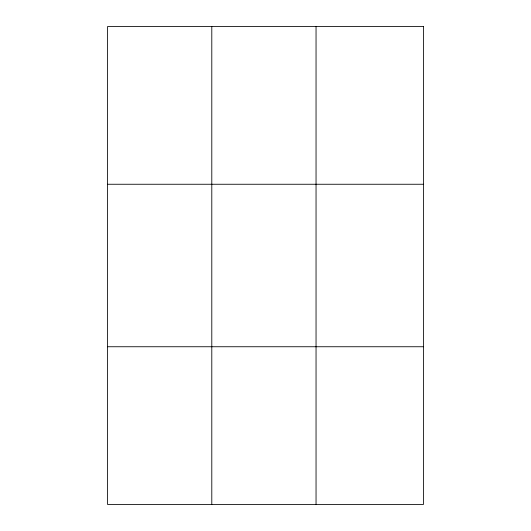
<?xml version="1.0" encoding="UTF-8"?>
<svg xmlns="http://www.w3.org/2000/svg" width="531" height="531" viewBox="0 0 531 531"><rect width="100%" height="100%" fill="white"/><g stroke="black" fill="none" stroke-linecap="round" stroke-linejoin="round"><path stroke-width="0.8" d="M211.796 504.45L211.796 26.55M316.045 504.45L316.045 26.55M107.547 184.257L423.453 184.257M107.547 346.743L423.453 346.743M423.453 26.55L423.453 504.45L107.547 504.45L107.547 26.55L423.453 26.55"/></g></svg>
